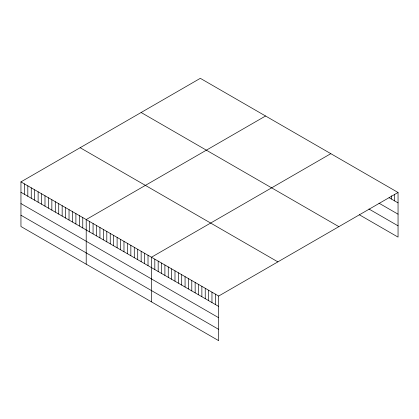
<?xml version="1.0" encoding="UTF-8"?>
<svg xmlns="http://www.w3.org/2000/svg" width="419" height="419" viewBox="0 0 419 419"><rect width="100%" height="100%" fill="white"/><g stroke="black" fill="none" stroke-linecap="round" stroke-linejoin="round"><path stroke-width="0.63" d="M20.95 181.883L218.681 296.044L218.681 340.673L20.95 226.511L20.95 181.883L200.319 78.327L398.05 192.489L398.05 237.117L359.392 214.8M265.567 116L86.204 219.556L86.204 264.185M330.821 153.673L151.453 257.229L151.453 301.858M218.681 296.044L398.05 192.489M389.089 197.705L398.05 202.88M379.001 203.184L398.05 214.177M368.919 208.997L398.05 225.82M141.124 112.502L338.861 226.658M80.139 147.708L277.876 261.87M20.95 192.279L218.681 306.436M20.95 203.576L218.681 317.733M20.95 215.214L218.681 329.376M394.688 194.442L394.688 200.942M391.325 195.752L391.325 198.999M215.324 294.101L215.324 304.498M211.962 292.163L211.962 302.555M208.599 290.22L208.599 300.617M205.237 288.282L205.237 298.674M201.874 286.339L201.874 296.736M198.517 284.396L198.517 294.793M195.154 282.458L195.154 292.855M191.792 280.515L191.792 290.912M188.43 278.577L188.43 288.969M185.067 276.634L185.067 287.031M181.705 274.696L181.705 285.088M178.347 272.753L178.347 283.15M174.985 270.815L174.985 281.207M171.622 268.872L171.622 279.269M168.26 266.934L168.26 277.326M164.897 264.991L164.897 275.388M161.54 263.048L161.54 273.445M158.178 261.11L158.178 271.507M154.815 259.167L154.815 269.564M148.017 255.244L148.017 265.641M144.586 253.265L144.586 263.656M141.151 251.28L141.151 261.676M137.715 249.3L137.715 259.691M134.284 247.315L134.284 257.711M130.848 245.33L130.848 255.726M127.413 243.35L127.413 253.741M123.977 241.365L123.977 251.761M120.546 239.385L120.546 249.776M117.111 237.4L117.111 247.797M113.675 235.42L113.675 245.812M110.244 233.435L110.244 243.832M106.808 231.45L106.808 241.847M103.373 229.471L103.373 239.862M99.937 227.486L99.937 237.882M96.506 225.506L96.506 235.897M93.07 223.521L93.07 233.917M89.635 221.541L89.635 231.932M82.768 217.571L82.768 227.967M79.332 215.591L79.332 225.982M75.897 213.606L75.897 224.003M72.466 211.626L72.466 222.018M69.03 209.641L69.03 220.038M65.594 207.656L65.594 218.053M62.164 205.677L62.164 216.073M58.728 203.692L58.728 214.088M55.292 201.712L55.292 212.103M51.856 199.727L51.856 210.123M48.426 197.747L48.426 208.138M44.99 195.762L44.99 206.158M41.554 193.777L41.554 204.173M38.124 191.797L38.124 202.194M34.688 189.812L34.688 200.209M31.252 187.832L31.252 198.224M27.816 185.847L27.816 196.244M24.386 183.868L24.386 194.259"/></g></svg>
